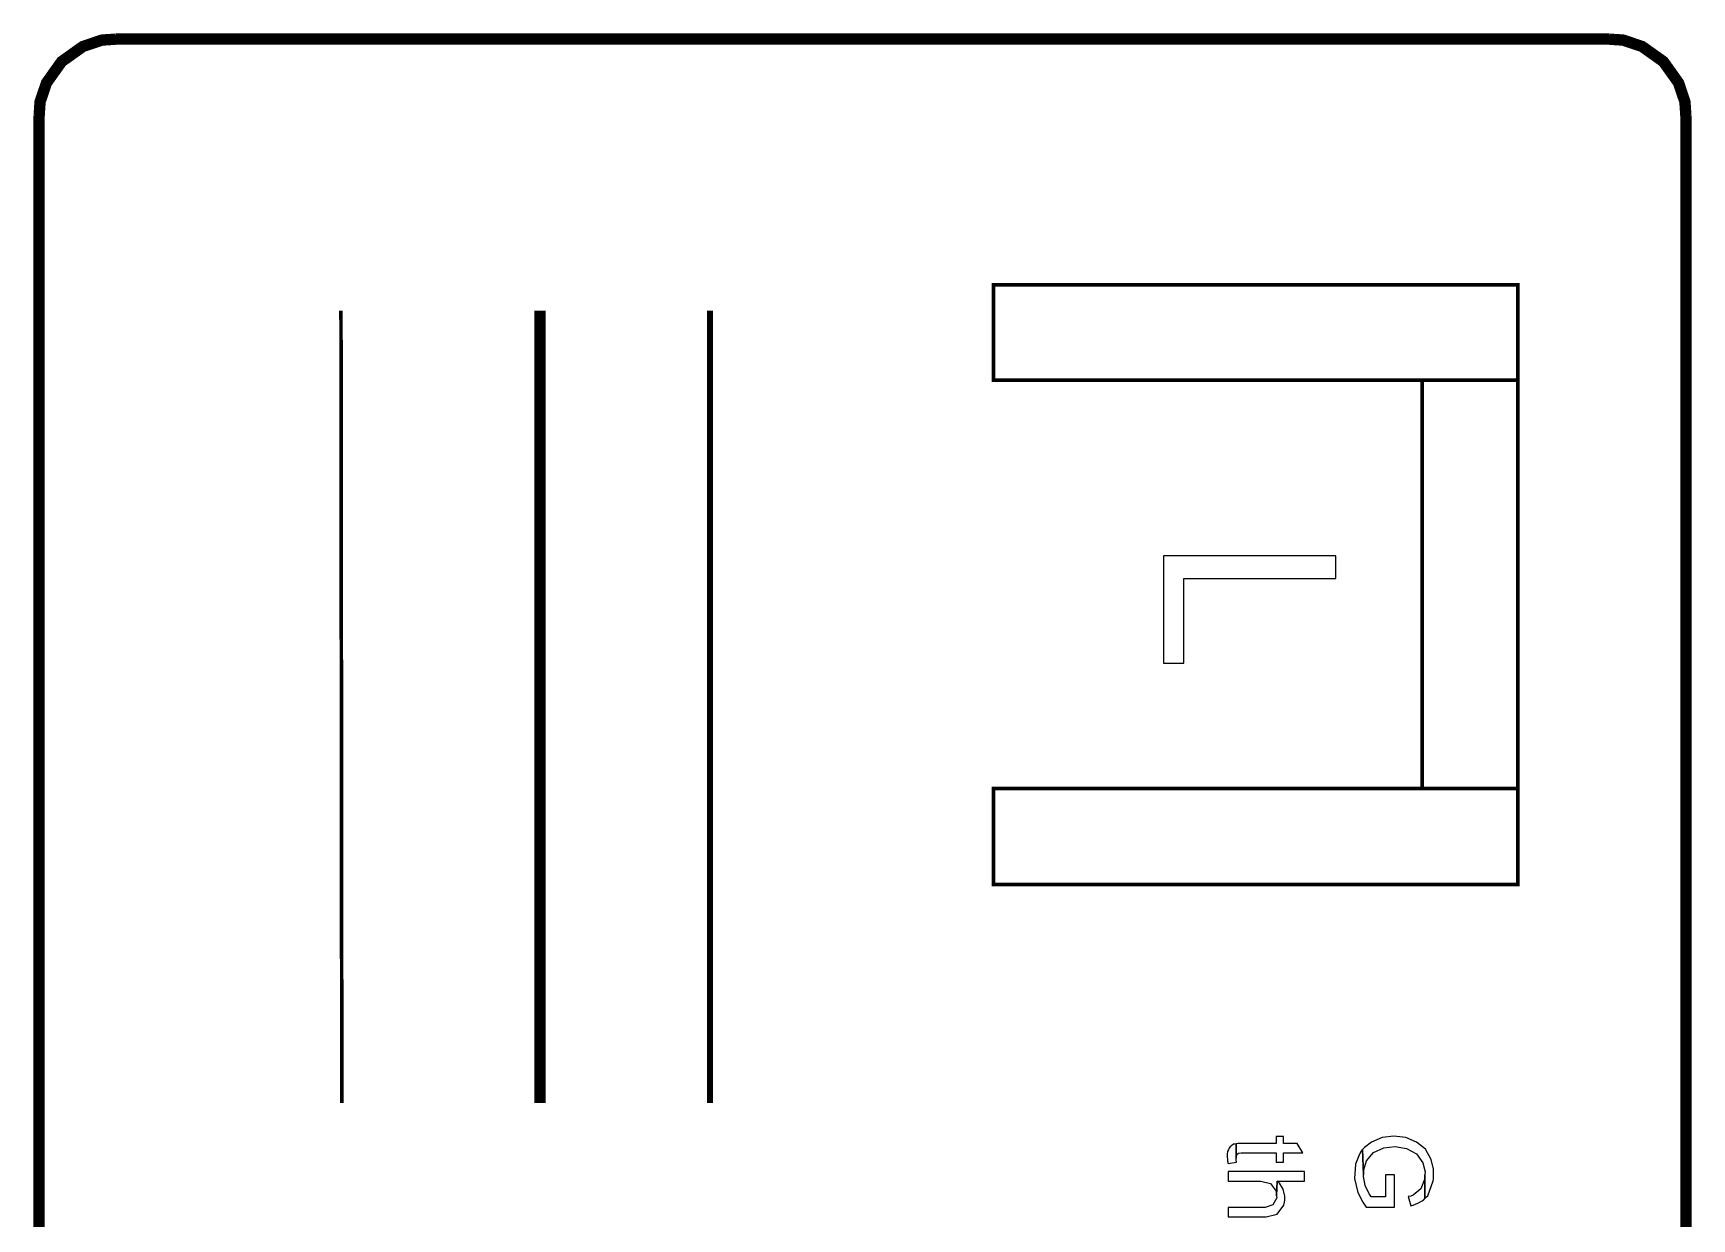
# Model space of a CAD drawing. Extents: x 1 to 22.3, y 1.3 to 32.
# Drawn here: x 15.073 to 18.485, y 4.974 to 7.414 of the extents above; entities that cross this region are included whole.
import ezdxf

# ---------------------------------------------------------------- set-up
doc = ezdxf.new("R2010")
doc.units = 0
doc.layers.get('0').update_dxf_attribs({"linetype": 'CONTINUOUS'})

msp = doc.modelspace()

# ---------------------------------------------------------------- linework, layer by layer
at = {"color": 0, "const_width": 0.02333}
for points in [[(15.2417, 7.4011), (15.2267, 7.40028), (15.2136, 7.39925), (15.1747, 7.38613), (15.1311, 7.35508), (15.1, 7.31142), (15.0868, 7.27263), (15.0858, 7.25944), (15.085, 7.24442)], [(15.2417, 7.40192), (18.3158, 7.40192)], [(18.4725, 7.24442), (18.4717, 7.25944), (18.4707, 7.27263), (18.4576, 7.31142), (18.4265, 7.35508), (18.3828, 7.38613), (18.344, 7.39925), (18.3308, 7.40028), (18.3158, 7.4011)], [(15.0842, 1.47526), (15.0842, 7.24442)], [(18.4733, 7.24442), (18.4733, 1.47526)], [(16.115, 5.21278), (16.115, 6.84278)]]:
    msp.add_lwpolyline(points, dxfattribs=at)
at = {"color": 253, "const_width": 0.0075}
for points in [[(17.0483, 6.89611), (18.1267, 6.89611), (18.1267, 6.69943), (17.0483, 6.69943), (17.0483, 6.89611)], [(18.1267, 6.89611), (18.1267, 6.89611)], [(18.1267, 5.85943), (17.93, 5.85943), (17.93, 6.69943), (18.1267, 6.69943), (18.1267, 5.85943)], [(17.0483, 5.85943), (18.1267, 5.85943), (18.1267, 5.66194), (17.0483, 5.66194), (17.0483, 5.85943)]]:
    msp.add_lwpolyline(points, close=True, dxfattribs=at)
msp.add_lwpolyline([(15.7058, 6.84278), (15.7075, 5.21278)], dxfattribs=at)
at = {"color": 162, "const_width": 0.01167}
msp.add_lwpolyline([(16.465, 6.84278), (16.465, 5.21278)], dxfattribs=at)
at = {"color": 253}
msp.add_lwpolyline([(17.7525, 6.29194), (17.7525, 6.3386), (17.3983, 6.3386), (17.3983, 6.11778), (17.44, 6.11778), (17.44, 6.29194)], close=True, dxfattribs=at)
at = {"color": 0}
for points in [[(17.5483, 5.0911), (17.5475, 5.09608), (17.5475, 5.12858), (17.5442, 5.12776), (17.5417, 5.12776), (17.535, 5.12278), (17.5325, 5.11942), (17.5317, 5.1161), (17.53, 5.11274), (17.5292, 5.10775), (17.5292, 5.10107), (17.53, 5.09694), (17.53, 5.09278), (17.5308, 5.0886)], [(17.685, 5.11025), (17.6733, 5.12944), (17.645, 5.12944), (17.645, 5.14361), (17.63, 5.14361), (17.63, 5.12944), (17.5517, 5.12944), (17.5475, 5.12858), (17.5475, 5.09944), (17.5475, 5.10275), (17.5492, 5.10612), (17.5492, 5.10693), (17.5525, 5.10943), (17.5533, 5.10943), (17.5575, 5.11025), (17.63, 5.11025), (17.63, 5.0911), (17.645, 5.0911), (17.645, 5.11025)], [(17.9533, 5.06526), (17.9533, 5.07026), (17.9533, 5.07688), (17.949, 5.09679), (17.9367, 5.11751), (17.9185, 5.13249), (17.8963, 5.14154), (17.8721, 5.14464), (17.8479, 5.1416), (17.8257, 5.13243), (17.8113, 5.12147), (17.8075, 5.11692), (17.8092, 5.06526), (17.81, 5.06944), (17.81, 5.07553), (17.8156, 5.09375), (17.8303, 5.11074), (17.851, 5.12061), (17.8746, 5.12332), (17.8981, 5.11908), (17.9182, 5.10796), (17.9318, 5.08996), (17.9363, 5.07135), (17.9358, 5.06526), (17.9358, 5.01611), (17.9392, 5.01942), (17.9415, 5.02203), (17.9529, 5.05285), (17.9533, 5.0561), (17.9533, 5.06108)], [(17.8733, 4.99858), (17.8733, 5.06526), (17.855, 5.06526), (17.855, 5.01942), (17.825, 5.01942), (17.8233, 5.02279), (17.8213, 5.02572), (17.8131, 5.04297), (17.8093, 5.06164), (17.8092, 5.06526), (17.8075, 5.11692), (17.805, 5.11361), (17.801, 5.10758), (17.7933, 5.08658), (17.791, 5.05713), (17.7976, 5.02826), (17.8079, 5.0084), (17.8125, 5.00276), (17.815, 4.99858)], [(17.6883, 5.05192), (17.6883, 5.07194), (17.5308, 5.07194), (17.5308, 5.05192), (17.5933, 5.05192), (17.5983, 5.05214), (17.6181, 5.04736), (17.6299, 5.03147), (17.6308, 5.0261), (17.6308, 5.02192), (17.6317, 5.05192)], [(17.6475, 5.01774), (17.6475, 5.01861), (17.6476, 5.02138), (17.6443, 5.03526), (17.6369, 5.04753), (17.635, 5.04943), (17.6317, 5.05192), (17.6308, 5.02192), (17.631, 5.01753), (17.6232, 5.00342), (17.6074, 4.99794), (17.6033, 4.99778), (17.5308, 4.99778), (17.5308, 4.97863), (17.6033, 4.97863), (17.609, 4.97863), (17.6318, 4.98432), (17.6456, 5.00244), (17.6467, 5.00857), (17.6475, 5.01361)], [(17.9358, 5.01611), (17.9358, 5.06526), (17.9358, 5.06028), (17.9351, 5.05528), (17.9275, 5.03597), (17.9117, 5.02294), (17.9067, 5.02111), (17.9017, 5.02024), (17.9067, 5.00108), (17.9092, 5.00196), (17.9119, 5.00282), (17.9214, 5.00651), (17.9301, 5.01133), (17.9325, 5.01275), (17.9333, 5.01361)]]:
    msp.add_lwpolyline(points, close=True, dxfattribs=at)

doc.saveas('drawing.dxf')
